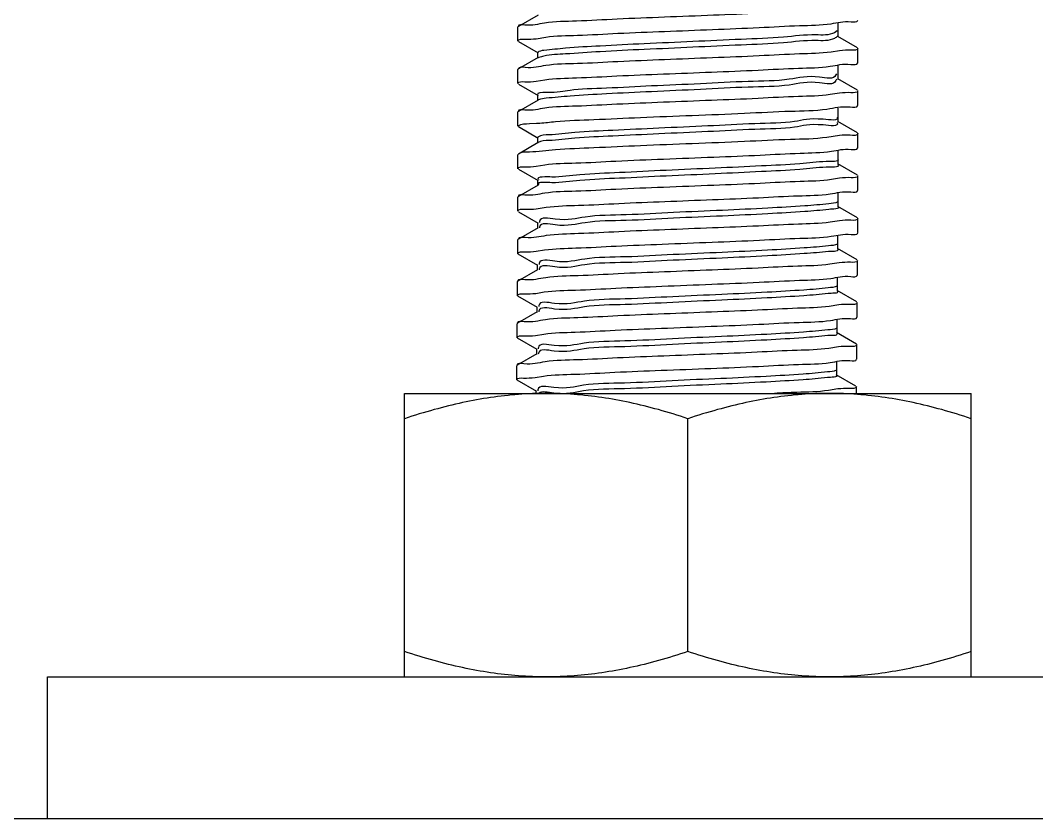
# Model space of a CAD drawing. Header units: millimetres. Extents: x -633009578 to 5705885, y -633235091 to 2571734.
# Drawn here: x 2449900.1 to 2450221.1, y 2001094.9 to 2001346.9 of the extents above; entities that cross this region are included whole.
import ezdxf

# ---------------------------------------------------------------- set-up
doc = ezdxf.new("R2010")
doc.units = ezdxf.units.MM
doc.header["$LTSCALE"] = 1000
doc.header["$MEASUREMENT"] = 0
doc.layers.get('0').update_dxf_attribs({"color": 9})
doc.layers.add('E-WIRE-系统', color=3, linetype='Continuous')

# ---------------------------------------------------------------- blocks, each defined once
blk = doc.blocks.new('G$CF4FACE3C')
at = {"layer": 'E-WIRE-系统'}
for p, q in [((-13618.43, 4407.75), (-13624.05, 4404.5)), ((-13624.05, 4404.5), (-13624.17, 4404.37)), ((-13624.17, 4400.32), (-13624.17, 4404.37)), ((-13533.02, 4403.23), (-13533.76, 4402.72)), ((-13532.68, 4403.15), (-13532.68, 4405.49)), ((-13532.68, 4401.53), (-13532.68, 4403.15)), ((-13624.05, 4400.19), (-13618.43, 4396.93)), ((-13618.93, 4401.01), (-13616.23, 4401.44)), ((-13527.19, 4398.43), (-13532.81, 4401.68)), ((-13532.3, 4397.59), (-13534.73, 4397.2)), ((-13527.07, 4394.25), (-13527.07, 4398.3)), ((-13618.43, 4395.62), (-13624.05, 4392.36)), ((-13618.56, 4397.08), (-13618.56, 4395.47)), ((-13618.19, 4395.61), (-13618.38, 4395.52)), ((-13624.05, 4392.36), (-13624.17, 4392.23)), ((-13624.17, 4388.18), (-13624.17, 4392.23)), ((-13532.68, 4391.02), (-13532.68, 4393.35)), ((-13527.19, 4394.12), (-13527.07, 4394.25)), ((-13618.93, 4388.89), (-13616.5, 4389.28)), ((-13533.23, 4390.98), (-13533.34, 4390.68)), ((-13533.2, 4389.49), (-13533.34, 4389.06)), ((-13527.19, 4386.29), (-13532.81, 4389.55)), ((-13532.68, 4389.4), (-13532.68, 4391.02)), ((-13624.05, 4388.05), (-13618.43, 4384.8)), ((-13527.07, 4382.12), (-13527.07, 4386.16)), ((-13618.43, 4383.48), (-13624.05, 4380.23)), ((-13618.56, 4384.95), (-13618.56, 4383.33)), ((-13618.27, 4383.57), (-13618.44, 4383.5)), ((-13532.31, 4385.47), (-13534.98, 4385.04)), ((-13624.05, 4380.23), (-13624.17, 4380.09)), ((-13624.17, 4376.05), (-13624.17, 4380.09)), ((-13532.68, 4378.88), (-13532.68, 4381.22)), ((-13527.19, 4381.98), (-13527.07, 4382.12)), ((-13620.89, 4376.76), (-13618.88, 4376.86)), ((-13618.88, 4376.86), (-13617.91, 4376.93)), ((-13533.04, 4377.06), (-13533.01, 4377.02)), ((-13527.19, 4374.16), (-13532.81, 4377.41)), ((-13532.68, 4377.26), (-13532.68, 4378.88)), ((-13624.05, 4375.91), (-13618.43, 4372.66)), ((-13527.07, 4369.98), (-13527.07, 4374.02)), ((-13618.43, 4371.34), (-13624.05, 4368.09)), ((-13618.47, 4372.93), (-13618.56, 4372.81)), ((-13618.56, 4372.81), (-13618.56, 4371.19)), ((-13532.33, 4373.38), (-13535.92, 4372.84)), ((-13532.68, 4366.74), (-13532.68, 4369.08)), ((-13527.19, 4369.85), (-13527.07, 4369.98)), ((-13624.17, 4363.91), (-13624.17, 4367.96)), ((-13624.05, 4368.09), (-13624.07, 4368.08)), ((-13527.19, 4362.02), (-13532.81, 4365.27)), ((-13532.68, 4365.12), (-13532.68, 4366.74)), ((-13624.05, 4363.78), (-13618.43, 4360.52)), ((-13618.93, 4364.62), (-13616.52, 4365.01)), ((-13618.56, 4360.67), (-13618.56, 4359.06)), ((-13532.3, 4361.17), (-13534.63, 4360.79)), ((-13527.07, 4357.84), (-13527.07, 4361.89)), ((-13618.43, 4359.21), (-13624.05, 4355.95)), ((-13532.68, 4354.61), (-13532.68, 4356.94)), ((-13527.19, 4357.71), (-13527.07, 4357.84)), ((-13624.05, 4355.95), (-13624.17, 4355.82)), ((-13624.17, 4351.77), (-13624.17, 4355.82)), ((-13532.68, 4352.99), (-13532.68, 4354.61)), ((-13624.05, 4351.64), (-13618.43, 4348.39)), ((-13618.92, 4352.46), (-13616.08, 4352.9)), ((-13527.19, 4349.88), (-13532.81, 4353.14)), ((-13618.56, 4348.54), (-13618.56, 4346.92)), ((-13532.31, 4349.06), (-13535.02, 4348.63)), ((-13527.07, 4345.7), (-13527.07, 4349.75)), ((-13618.43, 4347.07), (-13624.05, 4343.82)), ((-13618, 4347.2), (-13618.01, 4347.05)), ((-13532.79, 4342.6), (-13532.79, 4344.94)), ((-13527.19, 4345.57), (-13527.07, 4345.7)), ((-13624.05, 4343.82), (-13624.17, 4343.68)), ((-13624.17, 4339.64), (-13624.17, 4343.68)), ((-13532.79, 4340.98), (-13532.79, 4342.6)), ((-13624.17, 4339.64), (-13618.54, 4336.38)), ((-13618.94, 4340.35), (-13616.56, 4340.73)), ((-13527.3, 4337.88), (-13532.92, 4341.13)), ((-13618.67, 4336.53), (-13618.67, 4334.91)), ((-13532.42, 4337.05), (-13535.13, 4336.63)), ((-13527.19, 4333.7), (-13527.19, 4337.75)), ((-13618.54, 4335.06), (-13624.17, 4331.81)), ((-13618.11, 4335.19), (-13618.13, 4335.04)), ((-13527.3, 4333.57), (-13527.19, 4333.7)), ((-13624.17, 4331.81), (-13624.28, 4331.68)), ((-13624.28, 4327.63), (-13624.28, 4331.68)), ((-13532.91, 4330.6), (-13532.91, 4332.93)), ((-13532.91, 4328.98), (-13532.91, 4330.6)), ((-13624.28, 4327.63), (-13618.66, 4324.38)), ((-13619.05, 4328.34), (-13616.67, 4328.73)), ((-13527.41, 4325.88), (-13533.04, 4329.13)), ((-13532.54, 4325.05), (-13535.25, 4324.62)), ((-13527.3, 4321.7), (-13527.3, 4325.74)), ((-13618.66, 4323.06), (-13624.28, 4319.81)), ((-13618.79, 4324.53), (-13618.79, 4322.91)), ((-13618.23, 4323.19), (-13618.24, 4323.04)), ((-13624.28, 4319.81), (-13624.4, 4319.67)), ((-13624.4, 4315.63), (-13624.4, 4319.67)), ((-13533.02, 4318.59), (-13533.02, 4320.93)), ((-13527.41, 4321.56), (-13527.3, 4321.7)), ((-13619.17, 4316.34), (-13616.79, 4316.72)), ((-13527.53, 4313.87), (-13533.15, 4317.13)), ((-13533.02, 4316.98), (-13533.02, 4318.59)), ((-13624.4, 4315.63), (-13618.77, 4312.37)), ((-13532.65, 4313.05), (-13535.36, 4312.62)), ((-13527.41, 4309.69), (-13527.41, 4313.74)), ((-13618.77, 4311.06), (-13624.4, 4307.8)), ((-13618.9, 4312.52), (-13618.9, 4310.91)), ((-13618.34, 4311.19), (-13618.36, 4311.04)), ((-13624.4, 4307.8), (-13624.51, 4307.67)), ((-13624.51, 4303.62), (-13624.51, 4307.67)), ((-13533.14, 4306.59), (-13533.14, 4308.93)), ((-13527.53, 4309.56), (-13527.41, 4309.69)), ((-13619.28, 4304.34), (-13616.9, 4304.72)), ((-13527.64, 4301.87), (-13533.27, 4305.13)), ((-13533.14, 4304.98), (-13533.14, 4306.59)), ((-13624.51, 4303.63), (-13618.89, 4300.38)), ((-13527.53, 4299.8), (-13527.53, 4301.74)), ((-13656.53, 4218.88), (-13656.53, 4299.8)), ((-13656.53, 4299.8), (-13494.71, 4299.8)), ((-13619.02, 4300.53), (-13619.02, 4299.8)), ((-13532.77, 4301.05), (-13535.48, 4300.62)), ((-13494.71, 4218.88), (-13494.71, 4299.8)), ((-13575.62, 4226.11), (-13575.62, 4292.57)), ((-13758.51, 4178.43), (-13758.51, 4218.88)), ((-13758.51, 4218.88), (-13657.37, 4218.88)), ((-13745.22, 4218.88), (-13481, 4218.88)), ((-13657.37, 4218.88), (-13495.55, 4218.88)), ((-13495.55, 4218.88), (-13394.4, 4218.88)), ((-14044.76, 4178.43), (-9318.37, 4178.43)), ((-13758.51, 4178.43), (-13394.4, 4178.43))]:
    blk.add_line(p, q, dxfattribs=at)
blk.add_lwpolyline([(-13624.17, 4376.05), (-13624.14, 4376.11), (-13624.07, 4376.17)], dxfattribs=at)
for points, start_tangent, end_tangent in [([(-13534.72, 4409.34), (-13543.73, 4408.79), (-13555.22, 4408.24), (-13568.31, 4407.69), (-13582.35, 4407.13), (-13595.85, 4406.57), (-13607.43, 4406.02), (-13616.54, 4405.46)], (-0.989078, -0.147395), (-0.989048, -0.147594)), ([(-13534.73, 4405.29), (-13529.02, 4405.84), (-13527.09, 4406.23)], (0.989077, 0.147403), (0.306622, 0.951831)), ([(-13616.54, 4405.46), (-13622.23, 4404.91), (-13624.14, 4404.53)], (-0.989048, -0.147594), (-0.310223, -0.950664)), ([(-13616.23, 4401.44), (-13607.18, 4401.99), (-13595.61, 4402.54), (-13582.3, 4403.09), (-13568.57, 4403.64), (-13555.29, 4404.19), (-13543.76, 4404.74), (-13534.73, 4405.29)], (0.98924, 0.146301), (0.989077, 0.147403)), ([(-13624.17, 4400.32), (-13622.14, 4400.88)], (0, 1), (0.999186, -0.04035)), ([(-13622.14, 4400.88), (-13618.93, 4401.01)], (0.999186, -0.04035), (0.992062, 0.125747)), ([(-13533.76, 4402.72), (-13539.09, 4402.08), (-13548.31, 4401.45), (-13560.44, 4400.82), (-13574.2, 4400.18), (-13588.1, 4399.55), (-13600.68, 4398.92), (-13610.58, 4398.28), (-13616.75, 4397.65), (-13618.51, 4397.04)], (-0.877819, -0.478993), (-0.658426, -0.752645)), ([(-13533.76, 4401.1), (-13539.09, 4400.47), (-13548.31, 4399.83), (-13560.44, 4399.2), (-13574.2, 4398.56), (-13588.1, 4397.93), (-13600.68, 4397.3), (-13610.58, 4396.66), (-13616.75, 4396.03), (-13618.19, 4395.61)], (-0.877819, -0.478993), (-0.924952, -0.380083)), ([(-13532.91, 4401.72), (-13533.76, 4401.1)], (-0.609814, -0.792544), (-0.877819, -0.478993)), ([(-13534.73, 4397.2), (-13543.76, 4396.65), (-13555.29, 4396.1), (-13568.57, 4395.55), (-13582.3, 4395), (-13595.61, 4394.44), (-13607.18, 4393.9), (-13616.23, 4393.35)], (-0.989077, -0.147403), (-0.98924, -0.146301)), ([(-13529.02, 4397.75), (-13532.3, 4397.59)], (-0.99934, 0.036333), (-0.990869, -0.134825)), ([(-13527.07, 4398.3), (-13529.02, 4397.75)], (0, -1), (-0.99934, 0.036333)), ([(-13616.23, 4393.35), (-13622.14, 4392.79), (-13624.14, 4392.39)], (-0.98924, -0.146301), (-0.293097, -0.956083)), ([(-13616.5, 4389.28), (-13607.46, 4389.84), (-13595.91, 4390.39), (-13582.62, 4390.94), (-13568.89, 4391.49), (-13555.58, 4392.04), (-13544.02, 4392.59), (-13534.98, 4393.13)], (0.989082, 0.147369), (0.989235, 0.146334)), ([(-13534.98, 4393.13), (-13529.09, 4393.69), (-13527.09, 4394.09)], (0.989235, 0.146334), (0.294737, 0.955578)), ([(-13624.17, 4388.18), (-13622.21, 4388.73)], (0, 1), (0.999335, -0.036461)), ([(-13622.21, 4388.73), (-13618.93, 4388.89)], (0.999335, -0.036461), (0.990915, 0.13449)), ([(-13533.34, 4390.68), (-13538.01, 4390.04), (-13546.69, 4389.41), (-13558.46, 4388.78), (-13572.06, 4388.14), (-13586.04, 4387.51), (-13598.91, 4386.87), (-13609.29, 4386.24), (-13616.08, 4385.61), (-13618.56, 4384.97), (-13618.55, 4384.95)], (-0.416882, -0.90896), (0.454993, -0.890495)), ([(-13533.34, 4389.06), (-13538.01, 4388.42), (-13546.69, 4387.79), (-13558.46, 4387.16), (-13572.06, 4386.52), (-13586.04, 4385.89), (-13598.91, 4385.26), (-13609.29, 4384.62), (-13616.08, 4383.99), (-13618.27, 4383.57)], (-0.416882, -0.90896), (-0.943011, -0.332761)), ([(-13529.09, 4385.6), (-13532.31, 4385.47)], (-0.999204, 0.039899), (-0.991945, -0.126672)), ([(-13527.07, 4386.16), (-13529.09, 4385.6)], (0, -1), (-0.999204, 0.039899)), ([(-13534.98, 4385.04), (-13544.02, 4384.5), (-13555.58, 4383.95), (-13568.89, 4383.4), (-13582.62, 4382.85), (-13595.9, 4382.29), (-13607.45, 4381.75), (-13616.5, 4381.19)], (-0.989235, -0.146334), (-0.989081, -0.147375)), ([(-13616.5, 4381.19), (-13622.21, 4380.64), (-13624.14, 4380.26)], (-0.989081, -0.147375), (-0.306169, -0.951977)), ([(-13617.91, 4376.93), (-13613.46, 4377.35), (-13602.52, 4377.95), (-13589.19, 4378.53), (-13574.37, 4379.13), (-13559.48, 4379.74), (-13546.34, 4380.33), (-13535.92, 4380.93)], (0.996556, 0.082926), (0.989139, 0.146982)), ([(-13535.92, 4380.93), (-13529.32, 4381.53), (-13527.09, 4381.96)], (0.989139, 0.146982), (0.25731, 0.966329)), ([(-13533.01, 4378.64), (-13537.02, 4378), (-13545.15, 4377.37), (-13556.52, 4376.74), (-13569.93, 4376.1), (-13583.95, 4375.47), (-13597.08, 4374.83), (-13607.92, 4374.2), (-13615.31, 4373.57)], (0.432837, -0.901472), (-0.999641, -0.026791)), ([(-13533.01, 4377.02), (-13537.02, 4376.38), (-13545.15, 4375.75), (-13556.52, 4375.12), (-13569.93, 4374.48), (-13583.95, 4373.85), (-13597.08, 4373.22), (-13607.92, 4372.58), (-13615.31, 4371.95)], (0.432837, -0.901472), (-0.999641, -0.026791)), ([(-13624.07, 4376.17), (-13620.89, 4376.76)], (0.846349, 0.532628), (0.999621, 0.02753)), ([(-13527.07, 4374.02), (-13529.32, 4373.43)], (0, -1), (-0.998645, 0.052047)), ([(-13535.92, 4372.84), (-13546.34, 4372.24), (-13559.48, 4371.64), (-13574.37, 4371.04), (-13589.19, 4370.44), (-13602.52, 4369.86), (-13613.46, 4369.26), (-13620.89, 4368.67)], (-0.989139, -0.146982), (-0.999621, -0.02753)), ([(-13615.31, 4373.57), (-13618.47, 4372.93)], (-0.999641, -0.026791), (-0.814814, -0.579723)), ([(-13615.31, 4371.95), (-13618.43, 4371.34)], (-0.999641, -0.026791), (-0.826603, -0.562785)), ([(-13529.32, 4373.43), (-13532.33, 4373.38)], (-0.998645, 0.052047), (-0.995558, -0.094155)), ([(-13620.89, 4368.67), (-13624.05, 4368.09)], (-0.999621, -0.02753), (-0.850273, -0.526343)), ([(-13616.52, 4365.01), (-13607.65, 4365.55), (-13596.18, 4366.1), (-13582.59, 4366.67), (-13568.23, 4367.24), (-13554.95, 4367.79), (-13543.55, 4368.34), (-13534.63, 4368.89)], (0.989142, 0.146965), (0.989074, 0.147418)), ([(-13534.63, 4368.89), (-13529, 4369.43), (-13527.09, 4369.82)], (0.989074, 0.147418), (0.311738, 0.950168)), ([(-13536.13, 4365.96), (-13543.68, 4365.33), (-13554.63, 4364.69), (-13567.82, 4364.06), (-13581.84, 4363.43), (-13595.2, 4362.79), (-13606.47, 4362.16), (-13614.45, 4361.53)], (-0.998492, -0.054895), (-0.999948, 0.010175)), ([(-13532.8, 4366.6), (-13536.13, 4365.96)], (0.628662, -0.777678), (-0.998492, -0.054895)), ([(-13624.17, 4363.91), (-13622.21, 4364.46)], (0, 1), (0.999343, -0.036255)), ([(-13622.21, 4364.46), (-13618.93, 4364.62)], (0.999343, -0.036255), (0.990814, 0.135229)), ([(-13536.13, 4364.34), (-13543.68, 4363.71), (-13554.63, 4363.08), (-13567.82, 4362.44), (-13581.84, 4361.81), (-13595.2, 4361.18), (-13606.47, 4360.54), (-13614.45, 4359.91)], (-0.998492, -0.054895), (-0.999948, 0.010175)), ([(-13532.82, 4365), (-13532.8, 4364.98), (-13536.13, 4364.34)], (0.677025, -0.73596), (-0.998492, -0.054895)), ([(-13614.45, 4361.53), (-13618.29, 4360.89), (-13618.27, 4360.87)], (-0.999948, 0.010175), (0.562872, -0.826544)), ([(-13614.45, 4359.91), (-13618.29, 4359.27)], (-0.999948, 0.010175), (0.531331, -0.847164)), ([(-13534.63, 4360.79), (-13543.55, 4360.25), (-13554.95, 4359.7), (-13568.23, 4359.15), (-13582.59, 4358.57), (-13596.18, 4358.01), (-13607.65, 4357.46), (-13616.52, 4356.92)], (-0.989074, -0.147418), (-0.989142, -0.146965)), ([(-13529, 4361.34), (-13532.3, 4361.17)], (-0.999393, 0.034825), (-0.990431, -0.138012)), ([(-13527.07, 4361.89), (-13529, 4361.34)], (0, -1), (-0.999393, 0.034825)), ([(-13616.52, 4356.92), (-13622.21, 4356.37), (-13624.14, 4355.98)], (-0.989142, -0.146965), (-0.306606, -0.951837)), ([(-13618.29, 4359.29), (-13618.29, 4359.27)], (0.510325, -0.859981), (0.531331, -0.847164)), ([(-13616.08, 4352.9), (-13606.83, 4353.46), (-13595.38, 4354), (-13582.2, 4354.54), (-13568.63, 4355.09), (-13555.48, 4355.63), (-13544.09, 4356.17), (-13535.02, 4356.72)], (0.98929, 0.145966), (0.989276, 0.146056)), ([(-13535.02, 4356.72), (-13529.08, 4357.28), (-13527.09, 4357.68)], (0.989276, 0.146056), (0.295583, 0.955317)), ([(-13535.34, 4353.92), (-13542.28, 4353.29), (-13552.79, 4352.65), (-13565.72, 4352.02), (-13579.71, 4351.39), (-13593.27, 4350.75), (-13604.94, 4350.12), (-13613.49, 4349.49), (-13617.99, 4348.85), (-13618.01, 4348.55)], (-0.992345, -0.1235), (0.016931, -0.999857)), ([(-13532.78, 4354.41), (-13535.34, 4353.92)], (-0.857961, -0.513714), (-0.992345, -0.1235)), ([(-13624.17, 4351.77), (-13622.13, 4352.34)], (0, 1), (0.999136, -0.041551)), ([(-13622.13, 4352.34), (-13618.92, 4352.46)], (0.999136, -0.041551), (0.992627, 0.121205)), ([(-13535.34, 4352.3), (-13542.28, 4351.67), (-13552.79, 4351.04), (-13565.72, 4350.4), (-13579.71, 4349.77), (-13593.27, 4349.13), (-13604.94, 4348.5), (-13613.49, 4347.87), (-13617.99, 4347.23)], (-0.992345, -0.1235), (-0.169271, -0.98557)), ([(-13532.71, 4352.96), (-13532.69, 4352.94), (-13535.34, 4352.3)], (0.606598, -0.795009), (-0.992345, -0.1235)), ([(-13535.02, 4348.63), (-13544.09, 4348.08), (-13555.48, 4347.54), (-13568.63, 4347), (-13582.2, 4346.45), (-13595.38, 4345.91), (-13606.83, 4345.37), (-13616.08, 4344.81)], (-0.989276, -0.146056), (-0.98929, -0.145966)), ([(-13529.08, 4349.19), (-13532.31, 4349.06)], (-0.999206, 0.039849), (-0.992058, -0.125777)), ([(-13527.07, 4349.75), (-13529.08, 4349.19)], (0, -1), (-0.999206, 0.039849)), ([(-13617.99, 4347.23), (-13618, 4347.2)], (-0.169271, -0.985569), (-0.145405, -0.989372)), ([(-13534.68, 4344.61), (-13529.01, 4345.16), (-13527.09, 4345.54)], (0.989079, 0.147384), (0.308839, 0.951114)), ([(-13616.08, 4344.81), (-13622.13, 4344.24), (-13624.14, 4343.84)], (-0.98929, -0.145966), (-0.290311, -0.956932)), ([(-13616.56, 4340.73), (-13607.59, 4341.28), (-13596.14, 4341.83), (-13582.96, 4342.38), (-13568.72, 4342.95), (-13555.16, 4343.51), (-13543.65, 4344.06), (-13534.68, 4344.61)], (0.98908, 0.147378), (0.989079, 0.147384)), ([(-13532.89, 4342.41), (-13535.45, 4341.92)], (-0.857961, -0.513714), (-0.992345, -0.1235)), ([(-13624.17, 4339.64), (-13622.22, 4340.18)], (0, 1), (0.999368, -0.035538)), ([(-13622.22, 4340.18), (-13618.94, 4340.35)], (0.999368, -0.035538), (0.990645, 0.136463)), ([(-13535.45, 4341.92), (-13542.4, 4341.28), (-13552.9, 4340.65), (-13565.84, 4340.02), (-13579.83, 4339.38), (-13593.38, 4338.75), (-13605.06, 4338.12), (-13613.6, 4337.48), (-13618.11, 4336.85), (-13618.13, 4336.54)], (-0.992345, -0.1235), (0.016931, -0.999857)), ([(-13535.45, 4340.3), (-13542.4, 4339.67), (-13552.9, 4339.03), (-13565.84, 4338.4), (-13579.83, 4337.76), (-13593.38, 4337.13), (-13605.06, 4336.5), (-13613.6, 4335.86), (-13618.11, 4335.23)], (-0.992345, -0.1235), (-0.169271, -0.98557)), ([(-13532.82, 4340.96), (-13532.81, 4340.93), (-13535.45, 4340.3)], (0.606598, -0.795009), (-0.992345, -0.1235)), ([(-13535.13, 4336.63), (-13544.2, 4336.08), (-13555.59, 4335.54), (-13568.74, 4334.99), (-13582.31, 4334.45), (-13595.5, 4333.9), (-13606.94, 4333.36), (-13616.19, 4332.81)], (-0.989276, -0.146056), (-0.98929, -0.145966)), ([(-13529.2, 4337.19), (-13532.42, 4337.05)], (-0.999206, 0.039849), (-0.992058, -0.125777)), ([(-13527.19, 4337.75), (-13529.2, 4337.19)], (0, -1), (-0.999206, 0.039849)), ([(-13618.11, 4335.23), (-13618.11, 4335.19)], (-0.169271, -0.985569), (-0.145405, -0.989372)), ([(-13534.8, 4332.6), (-13529.13, 4333.15), (-13527.21, 4333.54)], (0.989079, 0.147384), (0.308839, 0.951114)), ([(-13616.19, 4332.81), (-13622.24, 4332.24), (-13624.26, 4331.84)], (-0.98929, -0.145966), (-0.290311, -0.956932)), ([(-13616.67, 4328.73), (-13607.7, 4329.28), (-13596.25, 4329.82), (-13583.08, 4330.37), (-13568.83, 4330.94), (-13555.28, 4331.51), (-13543.77, 4332.06), (-13534.8, 4332.6)], (0.98908, 0.147378), (0.989079, 0.147384)), ([(-13624.28, 4327.63), (-13622.34, 4328.18)], (0, 1), (0.999368, -0.035538)), ([(-13622.34, 4328.18), (-13619.05, 4328.34)], (0.999368, -0.035538), (0.990645, 0.136463)), ([(-13535.57, 4329.91), (-13542.51, 4329.28), (-13553.02, 4328.65), (-13565.95, 4328.01), (-13579.94, 4327.38), (-13593.5, 4326.74), (-13605.17, 4326.11), (-13613.72, 4325.48), (-13618.22, 4324.84), (-13618.24, 4324.54)], (-0.992345, -0.1235), (0.016931, -0.999857)), ([(-13535.57, 4328.3), (-13542.51, 4327.66), (-13553.02, 4327.03), (-13565.95, 4326.39), (-13579.94, 4325.76), (-13593.5, 4325.13), (-13605.17, 4324.49), (-13613.72, 4323.86), (-13618.22, 4323.22)], (-0.992345, -0.1235), (-0.169271, -0.98557)), ([(-13533.01, 4330.4), (-13535.57, 4329.91)], (-0.857961, -0.513714), (-0.992345, -0.1235)), ([(-13532.94, 4328.96), (-13532.92, 4328.93), (-13535.57, 4328.3)], (0.606598, -0.795009), (-0.992345, -0.1235)), ([(-13535.25, 4324.62), (-13544.32, 4324.07), (-13555.71, 4323.53), (-13568.86, 4322.99), (-13582.43, 4322.45), (-13595.61, 4321.9), (-13607.06, 4321.36), (-13616.31, 4320.81)], (-0.989276, -0.146056), (-0.98929, -0.145966)), ([(-13529.31, 4325.18), (-13532.54, 4325.05)], (-0.999206, 0.039849), (-0.992058, -0.125777)), ([(-13527.3, 4325.74), (-13529.31, 4325.18)], (0, -1), (-0.999206, 0.039849)), ([(-13618.22, 4323.22), (-13618.23, 4323.19)], (-0.169271, -0.985569), (-0.145405, -0.989372)), ([(-13616.31, 4320.81), (-13622.36, 4320.24), (-13624.37, 4319.84)], (-0.98929, -0.145966), (-0.290311, -0.956932)), ([(-13616.79, 4316.72), (-13607.82, 4317.27), (-13596.37, 4317.82), (-13583.19, 4318.37), (-13568.95, 4318.94), (-13555.39, 4319.5), (-13543.88, 4320.05), (-13534.91, 4320.6)], (0.98908, 0.147378), (0.989079, 0.147384)), ([(-13534.91, 4320.6), (-13529.24, 4321.15), (-13527.32, 4321.53)], (0.989079, 0.147384), (0.308839, 0.951114)), ([(-13624.4, 4315.63), (-13622.45, 4316.18)], (0, 1), (0.999368, -0.035538)), ([(-13622.45, 4316.18), (-13619.17, 4316.34)], (0.999368, -0.035538), (0.990645, 0.136463)), ([(-13535.68, 4317.91), (-13542.63, 4317.28), (-13553.13, 4316.64), (-13566.07, 4316.01), (-13580.06, 4315.37), (-13593.61, 4314.74), (-13605.29, 4314.11), (-13613.83, 4313.47), (-13618.34, 4312.84), (-13618.36, 4312.53)], (-0.992345, -0.1235), (0.016931, -0.999857)), ([(-13535.68, 4316.29), (-13542.63, 4315.66), (-13553.13, 4315.02), (-13566.07, 4314.39), (-13580.06, 4313.76), (-13593.61, 4313.12), (-13605.29, 4312.49), (-13613.83, 4311.86), (-13618.34, 4311.22)], (-0.992345, -0.1235), (-0.169271, -0.98557)), ([(-13533.12, 4318.4), (-13535.68, 4317.91)], (-0.857961, -0.513714), (-0.992345, -0.1235)), ([(-13533.05, 4316.95), (-13533.04, 4316.92), (-13535.68, 4316.29)], (0.606598, -0.795009), (-0.992345, -0.1235)), ([(-13529.43, 4313.18), (-13532.65, 4313.05)], (-0.999206, 0.039849), (-0.992058, -0.125777)), ([(-13527.41, 4313.74), (-13529.43, 4313.18)], (0, -1), (-0.999206, 0.039849)), ([(-13618.34, 4311.22), (-13618.34, 4311.19)], (-0.169271, -0.985569), (-0.145405, -0.989372)), ([(-13535.36, 4312.62), (-13544.43, 4312.07), (-13555.82, 4311.53), (-13568.97, 4310.98), (-13582.54, 4310.44), (-13595.73, 4309.89), (-13607.17, 4309.36), (-13616.42, 4308.8)], (-0.989276, -0.146056), (-0.98929, -0.145966)), ([(-13616.42, 4308.8), (-13622.47, 4308.23), (-13624.49, 4307.83)], (-0.98929, -0.145966), (-0.290311, -0.956932)), ([(-13616.9, 4304.72), (-13607.93, 4305.27), (-13596.48, 4305.82), (-13583.31, 4306.37), (-13569.06, 4306.93), (-13555.51, 4307.5), (-13544, 4308.05), (-13535.03, 4308.6)], (0.98908, 0.147378), (0.989079, 0.147384)), ([(-13535.03, 4308.6), (-13529.36, 4309.14), (-13527.44, 4309.53)], (0.989079, 0.147384), (0.308839, 0.951114)), ([(-13622.57, 4304.17), (-13619.28, 4304.34)], (0.999368, -0.035538), (0.990645, 0.136463)), ([(-13535.8, 4305.91), (-13542.74, 4305.28), (-13553.24, 4304.64), (-13566.18, 4304.01), (-13580.17, 4303.38), (-13593.73, 4302.74), (-13605.4, 4302.11), (-13613.94, 4301.47), (-13618.45, 4300.84), (-13618.47, 4300.54)], (-0.992345, -0.1235), (0.016931, -0.999857)), ([(-13533.24, 4306.4), (-13535.8, 4305.91)], (-0.857961, -0.513714), (-0.992345, -0.1235)), ([(-13533.17, 4304.95), (-13533.15, 4304.93), (-13535.8, 4304.29)], (0.606598, -0.795009), (-0.992345, -0.1235)), ([(-13624.51, 4303.62), (-13622.57, 4304.17)], (0, 1), (0.999368, -0.035538)), ([(-13527.53, 4301.74), (-13529.54, 4301.18)], (0, -1), (-0.999206, 0.039849)), ([(-13616.07, 4299.8), (-13624.02, 4299.5), (-13631.96, 4298.61), (-13639.96, 4297.16), (-13648.09, 4295.15), (-13656.53, 4292.57)], (-1, 0), (-0.948683, -0.316228)), ([(-13575.62, 4292.57), (-13584.05, 4295.15), (-13592.19, 4297.16), (-13600.19, 4298.61), (-13608.13, 4299.5), (-13616.07, 4299.8)], (-0.948683, 0.316228), (-1, 0.000001)), ([(-13535.16, 4299.8), (-13543.1, 4299.5), (-13551.05, 4298.61), (-13559.04, 4297.16), (-13567.18, 4295.15), (-13575.62, 4292.57)], (-1, 0), (-0.948683, -0.316228)), ([(-13494.71, 4292.57), (-13503.14, 4295.15), (-13511.28, 4297.16), (-13519.28, 4298.61), (-13527.22, 4299.5), (-13535.16, 4299.8)], (-0.948683, 0.316228), (-1, 0.000001)), ([(-13529.54, 4301.18), (-13532.77, 4301.05)], (-0.999206, 0.039849), (-0.992058, -0.125777)), ([(-13616.07, 4218.88), (-13624.02, 4219.18), (-13631.96, 4220.07), (-13639.96, 4221.52), (-13648.09, 4223.53), (-13656.53, 4226.11)], (-1, 0), (-0.948683, 0.316228)), ([(-13575.62, 4226.11), (-13584.06, 4223.53), (-13592.19, 4221.52), (-13600.19, 4220.07), (-13608.13, 4219.18), (-13616.07, 4218.88)], (-0.948683, -0.316228), (-1, -0.000001)), ([(-13535.16, 4218.88), (-13543.1, 4219.18), (-13551.05, 4220.07), (-13559.04, 4221.52), (-13567.18, 4223.53), (-13575.62, 4226.11)], (-1, 0), (-0.948683, 0.316228)), ([(-13494.71, 4226.11), (-13503.14, 4223.53), (-13511.28, 4221.52), (-13519.28, 4220.07), (-13527.22, 4219.18), (-13535.16, 4218.88)], (-0.948683, -0.316228), (-1, -0.000001))]:
    blk.add_spline(points, degree=3, dxfattribs=dict(at, start_tangent=start_tangent, end_tangent=end_tangent))
for points, knots in [([(-13535.8, 4304.29), (-13538.11, 4304.01), (-13543.92, 4303.55), (-13554.06, 4302.97), (-13566.52, 4302.36), (-13580.08, 4301.82), (-13592.92, 4301), (-13604.87, 4301.06), (-13611.32, 4299.05), (-13617.45, 4300.53), (-13618.17, 4299.8)], [0, 0, 0, 0, 7.845645, 19.680307, 34.250825, 50.007585, 65.273406, 78.423859, 88.062658, 92.344299, 92.344299, 92.344299, 92.344299]), ([(-13535.48, 4300.62), (-13538.47, 4300.18), (-13543.65, 4300.15), (-13548.79, 4299.91), (-13550.9, 4299.8)], [0, 0, 0, 0, 10.224641, 17.378127, 17.378127, 17.378127, 17.378127])]:
    blk.add_open_spline(points, degree=3, knots=knots, dxfattribs=at)

msp = doc.modelspace()

# ---------------------------------------------------------------- block references
at = {"xscale": 1.10592, "yscale": 1.10592, "zscale": 1.10592}
msp.add_blockref('G$CF4FACE3C', (2465124.5, 1996473.94, -46.08), dxfattribs=at)

doc.saveas('drawing.dxf')
